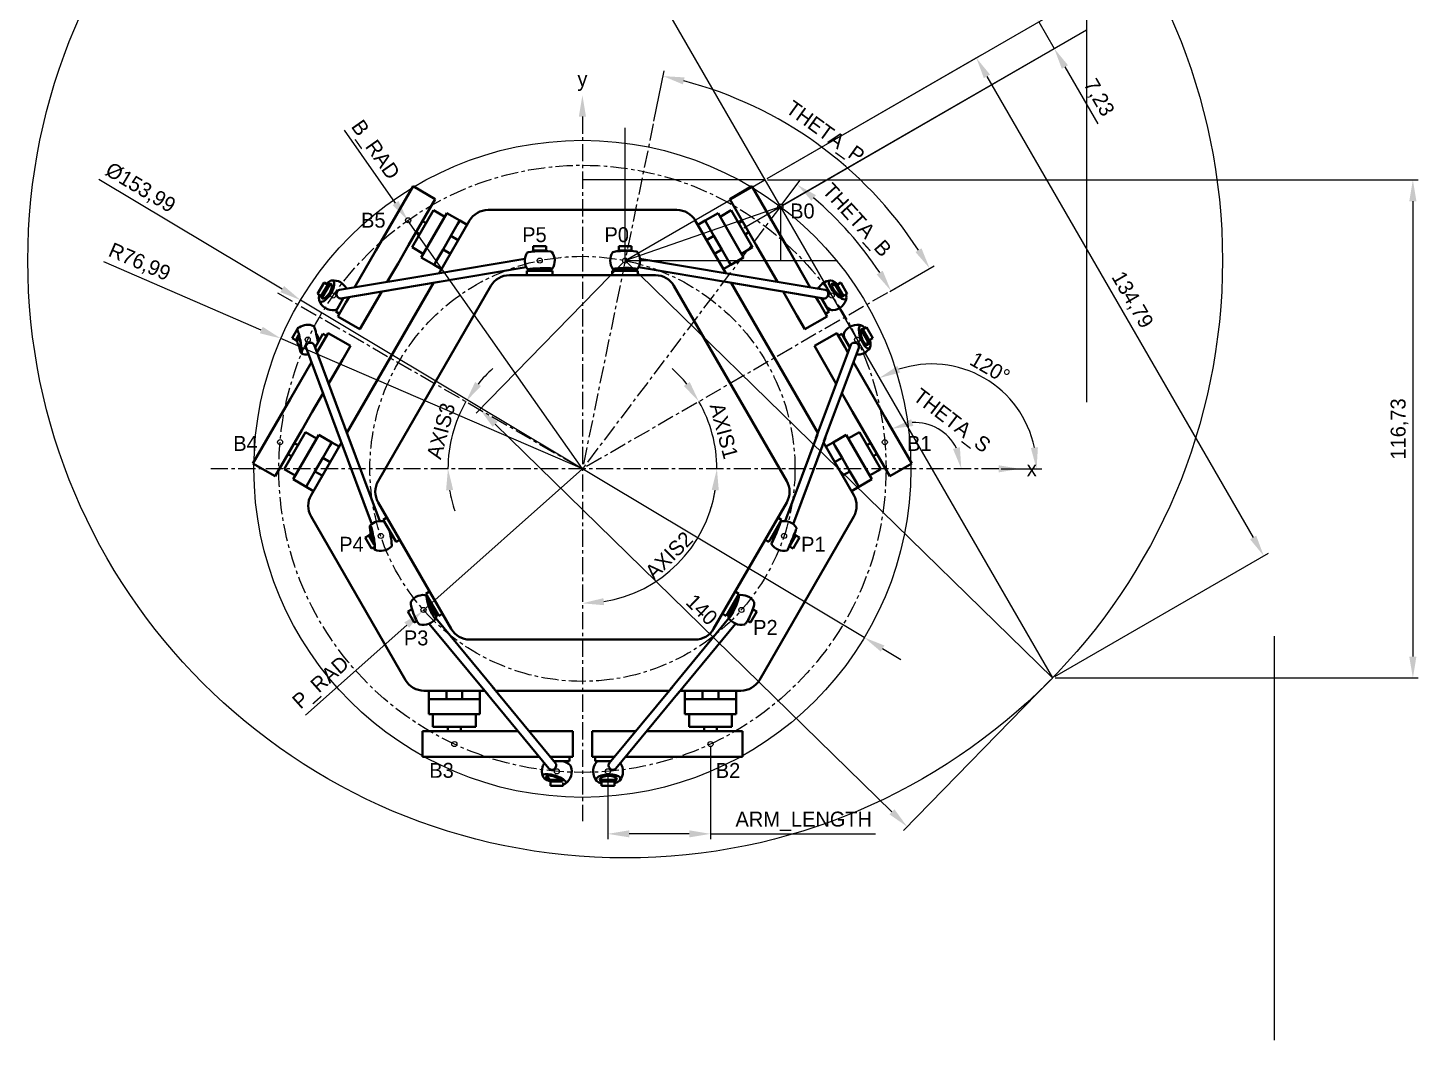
# Model space of a CAD drawing. Header units: millimetres. Extents: x -130 to 196, y -134 to 223.
# Drawn here: x -130 to 195.9, y -133.9 to 103.4 of the extents above; entities that cross this region are included whole.
import ezdxf

# ---------------------------------------------------------------- set-up
doc = ezdxf.new("R2010")
doc.units = ezdxf.units.MM
doc.header["$LTSCALE"] = 12.7
doc.linetypes.add('CENTER', pattern=[50.8, 31.75, -6.35, 6.35, -6.35])
doc.layers.add('cotes', color=2, linetype='Continuous')
doc.layers.add('Visible', color=7, linetype='Continuous', lineweight=40)
doc.styles.add('Onshape-Standard', font='Comfortaa-Regular.ttf', dxfattribs={"height": 3.5})
doc.styles.get("Standard").update_dxf_attribs({"font": 'Comfortaa-Regular.ttf'})
doc.dimstyles.new('ISO-25', dxfattribs={"dimtxt": 3.5, "dimasz": 5, "dimexe": 1.25, "dimexo": 0.625, "dimgap": 1, "dimtad": 1, "dimtxsty": 'Standard', "dimcen": 2.5, "dimadec": 0, "dimazin": 0, "dimtfac": 1, "dimtmove": 0, "dimatfit": 3, "dimfxl": 1, "dimarcsym": 0})

# ---------------------------------------------------------------- blocks, each defined once
blk = doc.blocks.new('*D10')
at = {"layer": 'cotes', "color": 0, "lineweight": -2}
for start, end in [(131.8048, 140.9024), (150, 180), (189.0976, 198.1952)]:
    blk.add_arc((0, 0), 31.52, start, end, dxfattribs=at)
at = {"layer": 'cotes', "color": 0}
for points in [[(-25.15, 20.35), (-23.78, 19.41), (-27.3, 15.76)], [(-30.3, -4.92), (-31.96, -5.05), (-31.52, 0)]]:
    blk.add_solid(points, dxfattribs=at)
at = {"layer": 'Defpoints', "color": 0}
for p in [(-71.5, 41.28), (-29.62, 10.78), (-87.56, 0), (0, 0), (97.56, 0)]:
    blk.add_point(p, dxfattribs=at)
at = {"layer": 'cotes', "color": 0, "insert": (-33.15, 8.88), "char_height": 3.5, "attachment_point": 5, "rotation": 75}
blk.add_mtext('AXIS3', dxfattribs=at)
blk = doc.blocks.new('*D12')
at = {"layer": 'cotes', "color": 0, "lineweight": -2}
for p, q in [((0, 0), (-37.44, -33.29)), ((-41.17, -36.61), (-64.9, -57.72))]:
    blk.add_line(p, q, dxfattribs=at)
at = {"layer": 'cotes', "color": 0}
blk.add_solid([(-40.62, -37.24), (-41.73, -35.99), (-37.44, -33.29)], dxfattribs=at)
at = {"layer": 'Defpoints', "color": 0}
for p in [(0, 0), (-37.44, -33.29)]:
    blk.add_point(p, dxfattribs=at)
at = {"layer": 'cotes', "color": 0, "insert": (-61.06, -50.38), "char_height": 3.5, "attachment_point": 5, "rotation": 41.6464}
blk.add_mtext('P_RAD', dxfattribs=at)
blk = doc.blocks.new('*D13')
at = {"layer": 'cotes', "color": 0, "lineweight": -2}
for start, end in [(39.0976, 48.1952), (0, 30), (341.8048, 350.9024)]:
    blk.add_arc((0, 0), 31.52, start, end, dxfattribs=at)
at = {"layer": 'cotes', "color": 0}
for points in [[(23.78, 19.41), (25.15, 20.35), (27.3, 15.76)], [(31.96, -5.05), (30.3, -4.92), (31.52, 0)]]:
    blk.add_solid(points, dxfattribs=at)
at = {"layer": 'Defpoints', "color": 0}
for p in [(71.5, 41.28), (31.04, 5.47), (-87.56, 0), (0, 0), (97.56, 0)]:
    blk.add_point(p, dxfattribs=at)
at = {"layer": 'cotes', "color": 0, "insert": (33.15, 8.88), "char_height": 3.5, "attachment_point": 5, "rotation": 285}
blk.add_mtext('AXIS1', dxfattribs=at)
blk = doc.blocks.new('*D14')
at = {"layer": 'cotes', "color": 0, "lineweight": -2}
blk.add_arc((0, 0), 31.52, 279.0976, 350.9024, dxfattribs=at)
at = {"layer": 'cotes', "color": 0}
for points in [[(31.96, -5.05), (30.3, -4.92), (31.52, 0)], [(4.92, -30.3), (5.05, -31.96), (0, -31.52)]]:
    blk.add_solid(points, dxfattribs=at)
at = {"layer": 'Defpoints', "color": 0}
for p in [(0, 82.56), (-87.56, 0), (97.56, 0), (15.76, -27.3), (0, -82.56)]:
    blk.add_point(p, dxfattribs=at)
at = {"layer": 'cotes', "color": 0, "insert": (20.31, -20.31), "char_height": 3.5, "attachment_point": 5, "rotation": 45}
blk.add_mtext('AXIS2', dxfattribs=at)
blk = doc.blocks.new('*D16')
at = {"layer": 'cotes', "color": 0, "lineweight": -2}
for p, q in [((46.77, 61.95), (51.05, 67.62)), ((72.04, 41.59), (73.38, 42.37))]:
    blk.add_line(p, q, dxfattribs=at)
blk.add_arc((0, 0), 83.48, 33.4322, 49.5171, dxfattribs=at)
at = {"layer": 'cotes', "color": 0}
for points in [[(54.72, 64.15), (53.68, 62.85), (50.3, 66.63)], [(68.96, 45.56), (70.38, 46.43), (72.3, 41.74)]]:
    blk.add_solid(points, dxfattribs=at)
at = {"layer": 'Defpoints', "color": 0}
for p in [(46.39, 61.45), (66.1, 50.99), (71.5, 41.28), (0, 0), (0, 0)]:
    blk.add_point(p, dxfattribs=at)
at = {"layer": 'cotes', "color": 0, "insert": (64.02, 58.02), "char_height": 3.5, "attachment_point": 5, "rotation": 312.1855}
blk.add_mtext('THETA_B', dxfattribs=at)
blk = doc.blocks.new('POINT_COORD')
at = {"layer": 'cotes'}
blk.add_circle((0, 0), 0.2, dxfattribs=at)
blk = doc.blocks.new('*D22')
at = {"layer": 'cotes', "color": 0, "lineweight": -2}
for p, q in [((30.02, -65.13), (30.02, -86.8)), ((5.97, -71.53), (5.97, -86.8)), ((25.02, -85.55), (10.97, -85.55)), ((30.02, -85.55), (68.71, -85.55))]:
    blk.add_line(p, q, dxfattribs=at)
at = {"layer": 'cotes', "color": 0}
for points in [[(10.97, -84.72), (10.97, -86.38), (5.97, -85.55)], [(25.02, -86.38), (25.02, -84.72), (30.02, -85.55)]]:
    blk.add_solid(points, dxfattribs=at)
at = {"layer": 'Defpoints', "color": 0}
for p in [(30.02, -64.51), (5.97, -70.9), (5.97, -85.55)]:
    blk.add_point(p, dxfattribs=at)
at = {"layer": 'cotes', "color": 0, "insert": (51.87, -82.6), "char_height": 3.5, "attachment_point": 5}
blk.add_mtext('ARM_LENGTH', dxfattribs=at)
blk = doc.blocks.new('*D27')
at = {"layer": 'cotes', "color": 0, "lineweight": -2}
for p, q in [((-43.8, 62.29), (-55.8, 79.36)), ((0, 0), (-40.93, 58.2))]:
    blk.add_line(p, q, dxfattribs=at)
at = {"layer": 'cotes', "color": 0}
blk.add_solid([(-44.48, 61.81), (-43.12, 62.77), (-40.93, 58.2)], dxfattribs=at)
at = {"layer": 'Defpoints', "color": 0}
for p in [(-40.93, 58.2), (0, 0)]:
    blk.add_point(p, dxfattribs=at)
at = {"layer": 'cotes', "color": 0, "insert": (-48.85, 74.55), "char_height": 3.5, "attachment_point": 5, "rotation": 305.1133}
blk.add_mtext('B_RAD', dxfattribs=at)
blk = doc.blocks.new('*D29')
at = {"layer": 'cotes', "color": 0, "lineweight": -2}
for p, q in [((16.71, 81.49), (19.13, 93.28)), ((72.04, 41.59), (82.46, 47.61))]:
    blk.add_line(p, q, dxfattribs=at)
blk.add_arc((0, 0), 93.97, 33.0491, 75.3608, dxfattribs=at)
at = {"layer": 'cotes', "color": 0}
for points in [[(23.94, 91.73), (23.56, 90.1), (18.88, 92.05)], [(78.05, 50.81), (79.47, 51.68), (81.38, 46.98)]]:
    blk.add_solid(points, dxfattribs=at)
at = {"layer": 'Defpoints', "color": 0}
for p in [(16.59, 80.88), (65.11, 67.75), (71.5, 41.28), (0, 0), (0, 0)]:
    blk.add_point(p, dxfattribs=at)
at = {"layer": 'cotes', "color": 0, "insert": (56.67, 78.59), "char_height": 3.5, "attachment_point": 5, "rotation": 324.205}
blk.add_mtext('THETA_P', dxfattribs=at)
blk = doc.blocks.new('*D32')
at = {"layer": 'cotes', "color": 0, "lineweight": -2}
blk.add_arc((77.95, 0), 10.85, 26.6316, 93.3684, dxfattribs=at)
at = {"layer": 'cotes', "color": 0}
for points in [[(77.08, 11.63), (77.56, 10.04), (72.53, 9.4)], [(86.85, 4.67), (88.47, 5.06), (88.81, 0)]]:
    blk.add_solid(points, dxfattribs=at)
at = {"layer": 'Defpoints', "color": 0}
for p in [(70.99, 12.05), (79.84, 10.69), (-87.56, 0), (77.22, 1.27), (97.56, 0)]:
    blk.add_point(p, dxfattribs=at)
at = {"layer": 'cotes', "color": 0, "insert": (86.35, 10.96), "char_height": 3.5, "attachment_point": 5, "rotation": 322.5476}
blk.add_mtext('THETA_S', dxfattribs=at)
blk = doc.blocks.new('*D37')
at = {"layer": 'cotes', "color": 0, "lineweight": -2}
blk.add_line((98.18, 0), (107.69, 0), dxfattribs=at)
blk.add_arc((81.87, 0), 24.57, 11.6785, 108.3215, dxfattribs=at)
at = {"layer": 'cotes', "color": 0}
for points in [[(73.8, 24.09), (74.49, 22.57), (69.58, 21.28)], [(105.1, 4.89), (106.76, 5.06), (106.44, 0)]]:
    blk.add_solid(points, dxfattribs=at)
at = {"layer": 'Defpoints', "color": 0}
for p in [(12.82, 119.6), (100.69, 15.8), (-87.56, 0), (97.56, 0), (109.99, -48.7)]:
    blk.add_point(p, dxfattribs=at)
at = {"layer": 'cotes', "color": 0, "insert": (95.53, 23.67), "char_height": 3.5, "attachment_point": 5, "rotation": 330}
blk.add_mtext('120%%d', dxfattribs=at)
blk = doc.blocks.new('*D45')
at = {"layer": 'cotes', "color": 0, "lineweight": -2}
for p, q in [((43.4, 67.71), (195.89, 67.71)), ((194.64, 62.71), (194.64, -44.02)), ((110.8, -49.02), (195.89, -49.02))]:
    blk.add_line(p, q, dxfattribs=at)
at = {"layer": 'cotes', "color": 0}
for points in [[(195.47, 62.71), (193.8, 62.71), (194.64, 67.71)], [(193.8, -44.02), (195.47, -44.02), (194.64, -49.02)]]:
    blk.add_solid(points, dxfattribs=at)
at = {"layer": 'Defpoints', "color": 0}
for p in [(42.78, 67.71), (110.17, -49.02), (194.64, -49.02)]:
    blk.add_point(p, dxfattribs=at)
at = {"layer": 'cotes', "color": 0, "insert": (191.51, 9.35), "char_height": 3.5, "attachment_point": 5, "rotation": 90}
blk.add_mtext('116,73', dxfattribs=at)
blk = doc.blocks.new('*D47')
at = {"layer": 'cotes', "color": 0, "lineweight": -2}
for p, q in [((43.32, 68.03), (93.39, 96.93)), ((94.81, 91.98), (157.2, -16.09)), ((110.71, -48.71), (160.78, -19.8))]:
    blk.add_line(p, q, dxfattribs=at)
at = {"layer": 'cotes', "color": 0}
for points in [[(95.53, 92.4), (94.09, 91.56), (92.31, 96.31)], [(156.48, -16.51), (157.92, -15.67), (159.7, -20.42)]]:
    blk.add_solid(points, dxfattribs=at)
at = {"layer": 'Defpoints', "color": 0}
for p in [(42.78, 67.71), (159.7, -20.42), (110.17, -49.02)]:
    blk.add_point(p, dxfattribs=at)
at = {"layer": 'cotes', "color": 0, "insert": (128.71, 39.51), "char_height": 3.5, "attachment_point": 5, "rotation": 300}
blk.add_mtext('134,79', dxfattribs=at)
blk = doc.blocks.new('*D48')
at = {"layer": 'cotes', "color": 0, "lineweight": -2}
for p, q in [((9.57, 48.35), (-24.91, 13.04)), ((-20.46, 10.44), (72.55, -80.38)), ((109.73, -49.47), (75.26, -84.77))]:
    blk.add_line(p, q, dxfattribs=at)
at = {"layer": 'cotes', "color": 0}
for points in [[(-19.87, 11.04), (-21.04, 9.85), (-24.03, 13.94)], [(71.97, -80.98), (73.13, -79.79), (76.13, -83.88)]]:
    blk.add_solid(points, dxfattribs=at)
at = {"layer": 'Defpoints', "color": 0}
for p in [(10.01, 48.79), (110.17, -49.02), (76.13, -83.88)]:
    blk.add_point(p, dxfattribs=at)
at = {"layer": 'cotes', "color": 0, "insert": (27.97, -33), "char_height": 3.5, "attachment_point": 5, "rotation": 315.6801}
blk.add_mtext('140', dxfattribs=at)
blk = doc.blocks.new('*D49')
at = {"layer": 'cotes', "color": 0, "lineweight": -2}
for p, q in [((104.46, 109.1), (101.96, 113.43)), ((43.32, 68.03), (108.05, 105.4)), ((106.96, 104.77), (110.58, 98.51)), ((46.93, 61.76), (111.66, 99.13)), ((113.08, 94.18), (120.77, 80.86))]:
    blk.add_line(p, q, dxfattribs=at)
at = {"layer": 'cotes', "color": 0}
for points in [[(103.74, 108.69), (105.19, 109.52), (106.96, 104.77)], [(113.8, 94.6), (112.36, 93.76), (110.58, 98.51)]]:
    blk.add_solid(points, dxfattribs=at)
at = {"layer": 'Defpoints', "color": 0}
for p in [(110.58, 98.51), (42.78, 67.71), (46.39, 61.45)]:
    blk.add_point(p, dxfattribs=at)
at = {"layer": 'cotes', "color": 0, "insert": (120.88, 86.92), "char_height": 3.5, "attachment_point": 5, "rotation": 300}
blk.add_mtext('7,23', dxfattribs=at)
blk = doc.blocks.new('*D50')
at = {"layer": 'cotes', "color": 0, "lineweight": -2}
for p, q in [((-75.27, 32.53), (-112.17, 48.48)), ((0, 0), (-70.68, 30.55))]:
    blk.add_line(p, q, dxfattribs=at)
at = {"layer": 'cotes', "color": 0}
blk.add_solid([(-75.6, 31.76), (-74.94, 33.29), (-70.68, 30.55)], dxfattribs=at)
at = {"layer": 'Defpoints', "color": 0}
for p in [(-70.68, 30.55), (0, 0)]:
    blk.add_point(p, dxfattribs=at)
at = {"layer": 'cotes', "color": 0, "insert": (-103.88, 48.29), "char_height": 3.5, "attachment_point": 5, "rotation": 336.6268}
blk.add_mtext('R76,99', dxfattribs=at)
blk = doc.blocks.new('*D51')
at = {"layer": 'cotes', "color": 0, "lineweight": -2}
for p, q in [((-70.35, 42.11), (-113.33, 67.84)), ((66.06, -39.54), (-66.06, 39.54)), ((70.35, -42.11), (74.65, -44.68))]:
    blk.add_line(p, q, dxfattribs=at)
at = {"layer": 'cotes', "color": 0}
for points in [[(-70.78, 41.4), (-69.93, 42.83), (-66.06, 39.54)], [(70.78, -41.4), (69.93, -42.83), (66.06, -39.54)]]:
    blk.add_solid(points, dxfattribs=at)
at = {"layer": 'Defpoints', "color": 0}
for p in [(-66.06, 39.54), (66.06, -39.54)]:
    blk.add_point(p, dxfattribs=at)
at = {"layer": 'cotes', "color": 0, "insert": (-103.68, 65.72), "char_height": 3.5, "attachment_point": 5, "rotation": 329.0972}
blk.add_mtext('%%c153,99', dxfattribs=at)

msp = doc.modelspace()

# ---------------------------------------------------------------- linework, layer by layer
at = {"layer": 'cotes'}
for p, q in [((118.112, 122.934), (118.112, 15.588)), ((12.818, 119.599), (110.17, -49.019)), ((37.821, 56.502), (118.112, 102.858)), ((10.007, 48.794), (10.007, 79.945)), ((42.775, 67.713), (0, 67.713)), ((10.007, 48.794), (42.775, 67.713)), ((10.007, 48.794), (46.391, 61.45)), ((46.391, 61.45), (46.391, 48.794)), ((10.007, 48.794), (59.781, 48.794)), ((10.007, 48.794), (110.17, -49.019)), ((162.104, -39.216), (162.104, -133.908))]:
    msp.add_line(p, q, dxfattribs=at)
at = {"layer": 'cotes', "linetype": 'CENTER', "ltscale": 0.01}
for p, q in [((0, 82.559), (0, -82.559)), ((16.587, 80.876), (0, 0)), ((46.391, 61.45), (0, 0)), ((-71.498, 41.28), (0, 0)), ((71.498, 41.28), (0, 0)), ((97.559, 0), (-87.559, 0))]:
    msp.add_line(p, q, dxfattribs=at)
at = {"layer": 'cotes'}
for centre, radius in [((10.007, 48.794), 140), ((0, 0), 76.995)]:
    msp.add_circle(centre, radius, dxfattribs=at)
at = {"layer": 'cotes', "linetype": 'CENTER', "ltscale": 0.01}
for radius in [71.152, 49.81]:
    msp.add_circle((0, 0), radius, dxfattribs=at)
at = {"layer": 'cotes'}
for points in [[(0.833, 82.559), (-0.833, 82.559), (0, 87.559)], [(97.559, -0.833), (97.559, 0.833), (102.559, 0)]]:
    msp.add_solid(points, dxfattribs=at)
at = {"layer": 'Visible'}
for p, q in [((-45.937, 55.455), (-39.71, 66.24)), ((-34.51, 63.238), (-39.71, 66.24)), ((34.51, 63.238), (39.71, 66.24)), ((45.937, 55.455), (39.71, 66.24)), ((-40.737, 52.453), (-34.51, 63.238)), ((40.737, 52.453), (34.51, 63.238)), ((-39.89, 51.919), (-34.886, 60.585)), ((-37.79, 49.551), (-31.786, 59.951)), ((-32.286, 59.084), (-34.886, 60.585)), ((-28.753, 58.199), (-31.786, 59.951)), ((22.129, 60.665), (-22.129, 60.665)), ((28.753, 58.199), (31.786, 59.951)), ((31.786, 59.951), (37.79, 49.551)), ((34.886, 60.585), (32.286, 59.084)), ((34.886, 60.585), (39.89, 51.919)), ((-45.937, 55.455), (-48.419, 51.156)), ((-39.005, 55.452), (-38.139, 54.952)), ((-36.637, 57.552), (-37.504, 58.052)), ((-26.462, 58.163), (-33.574, 45.847)), ((-30.831, 54.6), (-29.253, 57.333)), ((-29.253, 57.333), (-28.753, 58.199)), ((-28.753, 58.199), (-27.019, 57.199)), ((33.574, 45.847), (26.462, 58.163)), ((27.019, 57.199), (28.753, 58.199)), ((28.753, 58.199), (29.253, 57.333)), ((29.253, 57.333), (30.831, 54.6)), ((37.504, 58.052), (36.637, 57.552)), ((38.139, 54.952), (39.005, 55.452)), ((45.937, 55.455), (48.419, 51.156)), ((-40.737, 52.453), (-43.219, 48.154)), ((-30.831, 54.6), (-32.679, 51.399)), ((-30.831, 54.6), (-29.098, 53.599)), ((-11.508, 52.146), (-11.508, 51.146)), ((-8.506, 52.146), (-11.508, 52.146)), ((-8.506, 51.146), (-8.506, 52.146)), ((8.506, 52.146), (8.506, 51.146)), ((11.508, 52.146), (8.506, 52.146)), ((11.508, 51.146), (11.508, 52.146)), ((29.098, 53.599), (30.831, 54.6)), ((32.679, 51.399), (30.831, 54.6)), ((40.737, 52.453), (43.219, 48.154)), ((-53.41, 42.511), (-48.419, 51.156)), ((-39.89, 51.919), (-37.29, 50.418)), ((-34.757, 47.8), (-37.79, 49.551)), ((-13.483, 49.224), (-34.834, 45.635)), ((-34.257, 48.666), (-32.679, 51.399)), ((-30.945, 50.398), (-32.679, 51.399)), ((-11.558, 51.096), (-11.558, 50.931)), ((-8.456, 51.096), (-11.558, 51.096)), ((-8.506, 51.146), (-11.508, 51.146)), ((-11.008, 51.146), (-11.008, 51.096)), ((-9.006, 51.096), (-9.006, 51.146)), ((-8.456, 51.023), (-8.456, 51.096)), ((8.456, 51.096), (8.456, 51.016)), ((11.558, 51.096), (8.456, 51.096)), ((11.508, 51.146), (8.506, 51.146)), ((9.006, 51.146), (9.006, 51.096)), ((11.008, 51.096), (11.008, 51.146)), ((11.558, 51.034), (11.558, 51.096)), ((34.834, 45.635), (13.483, 49.224)), ((32.679, 51.399), (30.945, 50.398)), ((32.679, 51.399), (34.257, 48.666)), ((34.757, 47.8), (37.79, 49.551)), ((37.29, 50.418), (39.89, 51.919)), ((53.41, 42.511), (48.419, 51.156)), ((-33.915, 45.789), (-56.921, 41.921)), ((-45.731, 43.802), (-43.219, 48.154)), ((-34.757, 47.8), (-34.257, 48.666)), ((-33.024, 46.799), (-34.757, 47.8)), ((-34.502, 43.661), (-13.151, 47.251)), ((-13.009, 46.392), (-13.009, 45.392)), ((-7.005, 46.392), (-13.009, 46.392)), ((-11.558, 46.831), (-11.558, 46.492)), ((-8.456, 46.831), (-11.558, 46.831)), ((-8.456, 46.492), (-11.558, 46.492)), ((-11.008, 46.492), (-11.008, 46.392)), ((-9.006, 46.392), (-9.006, 46.492)), ((-8.456, 46.492), (-8.456, 46.831)), ((-7.005, 45.392), (-7.005, 46.392)), ((7.005, 46.392), (7.005, 45.392)), ((13.009, 46.392), (7.005, 46.392)), ((8.456, 46.831), (8.456, 46.492)), ((11.558, 46.831), (8.456, 46.831)), ((11.558, 46.492), (8.456, 46.492)), ((9.006, 46.492), (9.006, 46.392)), ((11.008, 46.392), (11.008, 46.492)), ((11.558, 46.492), (11.558, 46.831)), ((13.009, 45.392), (13.009, 46.392)), ((13.151, 47.251), (34.502, 43.661)), ((34.757, 47.8), (33.024, 46.799)), ((56.921, 41.921), (33.915, 45.789)), ((34.257, 48.666), (34.757, 47.8)), ((45.731, 43.802), (43.219, 48.154)), ((-60.562, 43.632), (-62.064, 41.032)), ((-59.696, 43.132), (-61.197, 40.532)), ((-59.627, 43.15), (-61.179, 40.464)), ((-59.334, 42.981), (-60.885, 40.294)), ((-59.696, 43.132), (-60.562, 43.632)), ((-59.903, 42.674), (-59.946, 42.699)), ((-59.334, 42.981), (-59.627, 43.15)), ((-56.59, 39.947), (-33.583, 43.815)), ((-34.871, 43.599), (-55.193, 8.4)), ((-47.873, -2.861), (-21.459, 42.89)), ((-17.126, 45.392), (17.126, 45.392)), ((21.459, 42.89), (47.873, -2.861)), ((33.583, 43.815), (56.59, 39.947)), ((55.193, 8.4), (34.871, 43.599)), ((59.627, 43.15), (59.334, 42.981)), ((59.334, 42.981), (60.828, 40.393)), ((59.627, 43.15), (61.161, 40.494)), ((60.562, 43.632), (59.696, 43.132)), ((59.696, 43.132), (61.188, 40.548)), ((59.946, 42.699), (59.903, 42.674)), ((60.562, 43.632), (62.064, 41.032)), ((-62.064, 41.032), (-61.197, 40.532)), ((-61.179, 40.464), (-60.885, 40.294)), ((-60.947, 40.965), (-60.903, 40.94)), ((-55.987, 40.049), (-57.831, 36.855)), ((-55.463, 38.955), (-54.707, 40.264)), ((-50.263, 35.953), (-47.029, 41.555)), ((50.263, 35.953), (47.029, 41.555)), ((55.463, 38.955), (54.707, 40.264)), ((55.987, 40.049), (57.831, 36.855)), ((60.903, 40.94), (60.947, 40.965)), ((61.329, 40.608), (62.064, 41.032)), ((-57.831, 36.855), (-56.964, 36.355)), ((-55.463, 38.955), (-57.34, 35.705)), ((-50.263, 35.953), (-52.14, 32.703)), ((50.263, 35.953), (52.14, 32.703)), ((55.463, 38.955), (57.34, 35.705)), ((56.964, 36.355), (57.831, 36.855)), ((-68.068, 30.633), (-66.567, 33.232)), ((-66.404, 33.139), (-66.567, 33.232)), ((-57.34, 35.705), (-52.14, 32.703)), ((52.14, 32.703), (57.34, 35.705)), ((65.495, 32.672), (65.338, 32.581)), ((67.183, 30.064), (65.634, 32.746)), ((67.201, 30.132), (65.7, 32.732)), ((66.567, 33.232), (65.767, 32.77)), ((68.068, 30.633), (66.567, 33.232)), ((-68.068, 30.633), (-67.201, 30.132)), ((-67.201, 30.132), (-66.509, 31.331)), ((-67.183, 30.064), (-66.49, 31.265)), ((-67.183, 30.064), (-66.89, 29.894)), ((-66.951, 30.565), (-66.908, 30.54)), ((-66.89, 29.894), (-66.368, 30.798)), ((-62.677, 28.462), (-60.833, 31.655)), ((-62.116, 30.311), (-61.939, 30.618)), ((-62.028, 29.785), (-61.645, 30.449)), ((-61.645, 30.449), (-61.939, 30.618)), ((-61.834, 29.922), (-61.92, 29.972)), ((-61.467, 28.555), (-59.591, 31.805)), ((-59.966, 31.155), (-60.833, 31.655)), ((-54.391, 28.803), (-59.591, 31.805)), ((59.591, 31.805), (54.391, 28.803)), ((61.467, 28.555), (59.591, 31.805)), ((60.833, 31.655), (59.966, 31.155)), ((62.677, 28.462), (60.833, 31.655)), ((66.89, 29.894), (65.338, 32.581)), ((65.95, 32.299), (65.907, 32.274)), ((66.89, 29.894), (67.183, 30.064)), ((66.908, 30.54), (66.951, 30.565)), ((67.201, 30.132), (68.068, 30.633)), ((-64.765, 28.335), (-56.612, 6.476)), ((-54.737, 7.176), (-62.89, 29.034)), ((-61.467, 28.555), (-62.223, 27.246)), ((-56.268, 25.553), (-54.391, 28.803)), ((56.268, 25.553), (54.391, 28.803)), ((62.89, 29.034), (54.737, 7.176)), ((56.612, 6.476), (64.765, 28.335)), ((61.467, 28.555), (62.223, 27.246)), ((-63.521, 24.998), (-68.512, 16.354)), ((-56.268, 25.553), (-59.502, 19.951)), ((56.268, 25.553), (59.502, 19.951)), ((63.521, 24.998), (68.512, 16.354)), ((-70.994, 12.055), (-68.512, 16.354)), ((-60.8, 17.703), (-63.312, 13.352)), ((60.8, 17.703), (63.312, 13.352)), ((70.994, 12.055), (68.512, 16.354)), ((-65.794, 9.053), (-63.312, 13.352)), ((65.794, 9.053), (63.312, 13.352)), ((-70.994, 12.055), (-77.22, 1.27)), ((70.994, 12.055), (77.22, 1.27)), ((-65.794, 9.053), (-72.021, -1.732)), ((-69.911, -0.08), (-64.908, 8.586)), ((-67.812, -2.448), (-61.807, 7.952)), ((-62.308, 7.085), (-64.908, 8.586)), ((-58.774, 6.201), (-61.807, 7.952)), ((-56.938, 7.35), (-49.371, -12.935)), ((-47.496, -12.236), (-55.063, 8.049)), ((55.063, 8.049), (47.496, -12.236)), ((49.371, -12.935), (56.938, 7.35)), ((58.774, 6.201), (61.807, 7.952)), ((61.807, 7.952), (67.812, -2.448)), ((64.908, 8.586), (62.308, 7.085)), ((64.908, 8.586), (69.911, -0.08)), ((65.794, 9.053), (72.021, -1.732)), ((-69.027, 3.453), (-68.16, 2.953)), ((-66.659, 5.553), (-67.526, 6.053)), ((-56.491, 6.152), (-63.602, -6.165)), ((-60.852, 2.601), (-59.275, 5.334)), ((-59.275, 5.334), (-58.774, 6.201)), ((-58.774, 6.201), (-57.041, 5.2)), ((63.602, -6.165), (56.491, 6.152)), ((57.041, 5.2), (58.774, 6.201)), ((58.774, 6.201), (59.275, 5.334)), ((59.275, 5.334), (60.852, 2.601)), ((67.526, 6.053), (66.659, 5.553)), ((68.16, 2.953), (69.027, 3.453)), ((-72.021, -1.732), (-77.22, 1.27)), ((-60.852, 2.601), (-62.7, -0.6)), ((-60.852, 2.601), (-59.119, 1.6)), ((59.119, 1.6), (60.852, 2.601)), ((62.7, -0.6), (60.852, 2.601)), ((72.021, -1.732), (77.22, 1.27)), ((-69.911, -0.08), (-67.311, -1.581)), ((-64.778, -4.199), (-67.812, -2.448)), ((-64.278, -3.333), (-62.7, -0.6)), ((-60.967, -1.6), (-62.7, -0.6)), ((62.7, -0.6), (60.967, -1.6)), ((62.7, -0.6), (64.278, -3.333)), ((64.778, -4.199), (67.812, -2.448)), ((67.311, -1.581), (69.911, -0.08)), ((-64.778, -4.199), (-64.278, -3.333)), ((-63.045, -5.2), (-64.778, -4.199)), ((64.778, -4.199), (63.045, -5.2)), ((64.278, -3.333), (64.778, -4.199)), ((-30.747, -37.527), (-47.873, -7.865)), ((47.873, -7.865), (30.747, -37.527)), ((-63.602, -11.168), (-41.473, -49.497)), ((-45.815, -11.429), (-46.682, -11.93)), ((-46.682, -11.93), (-43.679, -17.13)), ((41.473, -49.497), (63.602, -11.168)), ((43.679, -17.13), (46.682, -11.93)), ((46.682, -11.93), (45.815, -11.429)), ((-50.048, -15.606), (-50.914, -16.107)), ((-50.914, -16.107), (-49.413, -18.707)), ((-50.048, -15.606), (-48.797, -17.773)), ((-49.736, -15.369), (-50.029, -15.538)), ((-50.029, -15.538), (-48.804, -17.659)), ((-49.754, -16.015), (-49.797, -16.04)), ((-49.736, -15.369), (-48.899, -16.818)), ((-45.125, -14.826), (-44.492, -15.923)), ((-44.935, -15.833), (-44.785, -16.092)), ((-44.785, -16.092), (-44.492, -15.923)), ((-44.767, -15.446), (-44.68, -15.396)), ((44.492, -15.923), (46.043, -13.236)), ((44.492, -15.923), (44.785, -16.092)), ((44.68, -15.396), (44.767, -15.446)), ((44.785, -16.092), (45.512, -14.834)), ((45.767, -13.713), (45.681, -13.663)), ((46.128, -13.285), (46.043, -13.236)), ((48.478, -18.225), (50.029, -15.538)), ((48.546, -18.206), (50.048, -15.606)), ((49.399, -15.952), (49.736, -15.369)), ((49.413, -18.707), (50.914, -16.107)), ((50.029, -15.538), (49.736, -15.369)), ((49.797, -16.04), (49.754, -16.015)), ((50.914, -16.107), (50.048, -15.606)), ((-49.413, -18.707), (-48.809, -18.358)), ((-43.679, -17.13), (-42.813, -16.629)), ((42.813, -16.629), (43.679, -17.13)), ((48.449, -18.208), (48.478, -18.225)), ((48.546, -18.206), (49.413, -18.707)), ((48.753, -17.748), (48.797, -17.773)), ((-35.808, -28.762), (-36.674, -29.263)), ((-36.674, -29.263), (-33.672, -34.463)), ((33.672, -34.463), (36.674, -29.263)), ((36.674, -29.263), (35.808, -28.762)), ((-36.035, -30.569), (-36.199, -30.664)), ((-36.18, -30.997), (-34.778, -33.425)), ((-36.035, -30.569), (-34.484, -33.256)), ((-35.674, -30.996), (-35.76, -31.046)), ((34.484, -33.256), (36.035, -30.569)), ((34.778, -33.425), (36.251, -30.874)), ((35.76, -31.046), (35.674, -30.996)), ((36.277, -30.709), (36.035, -30.569)), ((-40.04, -32.939), (-40.907, -33.44)), ((-40.907, -33.44), (-39.406, -36.04)), ((-40.04, -32.939), (-39.787, -33.379)), ((-39.957, -32.834), (-40.022, -32.871)), ((-40.022, -32.871), (-39.862, -33.149)), ((-39.789, -33.372), (-39.79, -33.373)), ((-39.406, -36.04), (-38.785, -35.681)), ((-34.778, -33.425), (-34.484, -33.256)), ((-34.76, -32.779), (-34.673, -32.729)), ((-20.56, -51.71), (-34.345, -35.015)), ((-33.672, -34.463), (-32.806, -33.962)), ((34.345, -35.015), (20.56, -51.71)), ((32.806, -33.962), (33.672, -34.463)), ((34.484, -33.256), (34.778, -33.425)), ((34.673, -32.729), (34.76, -32.779)), ((38.69, -35.626), (39.406, -36.04)), ((39.406, -36.04), (40.907, -33.44)), ((39.679, -33.565), (40.04, -32.939)), ((39.79, -33.373), (39.761, -33.356)), ((39.797, -33.261), (40.022, -32.871)), ((40.022, -32.871), (39.951, -32.83)), ((40.907, -33.44), (40.04, -32.939)), ((-35.888, -36.289), (-22.104, -52.985)), ((22.104, -52.985), (35.888, -36.289)), ((26.414, -40.029), (-26.414, -40.029)), ((-37.14, -51.999), (-22.917, -51.999)), ((-36.026, -54), (-36.026, -51.999)), ((-31.869, -54), (-31.869, -51.999)), ((-28.174, -51.999), (-28.174, -54)), ((-24.017, -51.999), (-24.017, -54)), ((-6.301, -68.982), (-21.154, -50.991)), ((-20.322, -51.999), (20.322, -51.999)), ((21.154, -50.991), (6.301, -68.982)), ((22.917, -51.999), (37.14, -51.999)), ((24.017, -54), (24.017, -51.999)), ((28.174, -54), (28.174, -51.999)), ((31.869, -51.999), (31.869, -54)), ((36.026, -51.999), (36.026, -54)), ((-36.026, -54), (-36.026, -57.503)), ((-35.025, -54), (-36.026, -54)), ((-31.869, -54), (-35.025, -54)), ((-31.869, -54), (-28.174, -54)), ((-25.018, -54), (-28.174, -54)), ((-24.017, -54), (-25.018, -54)), ((-24.017, -54), (-24.017, -57.503)), ((-22.697, -52.265), (-7.844, -70.256)), ((7.844, -70.256), (22.697, -52.265)), ((24.017, -54), (24.017, -57.503)), ((25.018, -54), (24.017, -54)), ((28.174, -54), (25.018, -54)), ((28.174, -54), (31.869, -54)), ((35.025, -54), (31.869, -54)), ((36.026, -54), (35.025, -54)), ((36.026, -54), (36.026, -57.503)), ((-24.017, -57.503), (-36.026, -57.503)), ((-35.025, -57.503), (-35.025, -60.505)), ((-25.018, -60.505), (-25.018, -57.503)), ((36.026, -57.503), (24.017, -57.503)), ((25.018, -57.503), (25.018, -60.505)), ((35.025, -60.505), (35.025, -57.503)), ((-37.51, -61.506), (-37.51, -67.51)), ((-25.057, -61.506), (-37.51, -61.506)), ((-25.018, -60.505), (-35.025, -60.505)), ((-31.523, -60.505), (-31.523, -61.506)), ((-28.52, -61.506), (-28.52, -60.505)), ((-25.057, -61.506), (-20.093, -61.506)), ((-15.068, -61.506), (-20.093, -61.506)), ((-6.004, -61.506), (-12.473, -61.506)), ((-6.004, -61.506), (-2.252, -61.506)), ((-2.252, -67.51), (-2.252, -61.506)), ((2.252, -61.506), (2.252, -67.51)), ((6.004, -61.506), (2.252, -61.506)), ((6.004, -61.506), (12.473, -61.506)), ((15.068, -61.506), (20.093, -61.506)), ((25.057, -61.506), (20.093, -61.506)), ((35.025, -60.505), (25.018, -60.505)), ((25.057, -61.506), (37.51, -61.506)), ((28.52, -60.505), (28.52, -61.506)), ((31.523, -61.506), (31.523, -60.505)), ((37.51, -61.506), (37.51, -67.51)), ((-25.057, -67.51), (-37.51, -67.51)), ((-25.057, -67.51), (-20.093, -67.51)), ((-10.111, -67.51), (-20.093, -67.51)), ((-6.004, -67.51), (-7.516, -67.51)), ((-6.004, -67.51), (-2.252, -67.51)), ((-3.002, -68.511), (-3.002, -67.51)), ((6.004, -67.51), (2.252, -67.51)), ((3.002, -67.51), (3.002, -68.511)), ((6.004, -67.51), (7.516, -67.51)), ((10.111, -67.51), (20.093, -67.51)), ((25.057, -67.51), (20.093, -67.51)), ((25.057, -67.51), (37.51, -67.51)), ((-6.69, -68.511), (-3.002, -68.511)), ((6.69, -68.511), (3.002, -68.511)), ((-7.555, -72.875), (-7.555, -73.214)), ((-7.555, -72.875), (-4.962, -72.875)), ((-7.555, -73.214), (-4.686, -73.214)), ((-7.505, -73.264), (-7.505, -74.265)), ((-7.505, -73.264), (-4.675, -73.264)), ((-7.505, -74.265), (-4.503, -74.265)), ((-7.005, -73.214), (-7.005, -73.264)), ((-5.004, -73.264), (-5.004, -73.214)), ((-4.503, -74.265), (-4.503, -73.596)), ((4.453, -72.875), (4.453, -73.214)), ((7.555, -72.875), (4.453, -72.875)), ((7.555, -73.214), (4.453, -73.214)), ((4.503, -73.264), (4.503, -74.265)), ((7.505, -73.264), (4.503, -73.264)), ((7.505, -74.265), (4.503, -74.265)), ((5.004, -73.214), (5.004, -73.264)), ((7.005, -73.264), (7.005, -73.214)), ((7.505, -74.265), (7.505, -73.264)), ((7.555, -73.214), (7.555, -72.875))]:
    msp.add_line(p, q, dxfattribs=at)
for centre, radius, start, end in [((-22.129, 55.662), 5.004, 90, 150), ((22.129, 55.662), 5.004, 30, 90), ((-10.007, 48.794), 3.503, 146.86479, 181.83413), ((-10.007, 48.794), 3.503, 326.86479, 36.80348), ((10.007, 48.794), 3.503, 145.3337, 215.42759), ((10.007, 48.794), 3.503, 0.38065, 35.42759), ((-10.007, 48.794), 3.503, 181.83413, 216.80348), ((-10.007, 48.794), 2.502, 308.31613, 312.24354), ((10.007, 48.794), 2.502, 229.08572, 231.68387), ((10.007, 48.794), 2.502, 308.31613, 311.67557), ((10.007, 48.794), 3.503, 325.3337, 0.38065), ((-58.41, 40.656), 2.502, 98.52818, 111.68387), ((-58.41, 40.656), 3.503, 26.1454, 96.2144), ((-17.126, 40.388), 5.004, 90, 150), ((17.126, 40.388), 5.004, 30, 90), ((58.41, 40.656), 3.503, 95.02363, 153.8546), ((58.41, 40.656), 2.502, 68.31613, 91.00265), ((-58.41, 40.656), 3.503, 199.28115, 276.2144), ((-58.41, 40.656), 2.502, 188.31613, 196.96737), ((58.41, 40.656), 3.503, 312.36442, 349.7052), ((58.41, 40.656), 3.503, 275.02363, 312.36442), ((-64.414, 30.256), 3.503, 133.16502, 135.77828), ((-64.414, 30.256), 3.503, 65.70054, 124.62307), ((64.414, 30.256), 3.503, 110.22821, 147.85517), ((64.414, 30.256), 3.503, 72.60124, 110.22821), ((-64.414, 30.256), 2.502, 188.31613, 231.95358), ((-64.414, 30.256), 2.502, 8.31613, 36.68564), ((64.414, 30.256), 2.502, 330.09791, 351.68387), ((-64.414, 30.256), 3.503, 245.70054, 273.8546), ((64.414, 30.256), 3.503, 266.1454, 327.85517), ((-43.54, -5.363), 5.004, 150, 210), ((43.54, -5.363), 5.004, 330, 30), ((-59.269, -8.666), 5.004, 150, 210), ((59.269, -8.666), 5.004, 330, 30), ((-47.26, -15.731), 3.503, 76.70819, 135.77828), ((47.26, -15.731), 3.503, 67.45306, 102.3118), ((47.26, -15.731), 3.503, 32.59431, 67.45306), ((-47.26, -15.731), 2.502, 149.52524, 171.68387), ((-47.26, -15.731), 2.502, 344.79319, 351.68387), ((47.26, -15.731), 2.502, 188.31613, 195.35737), ((47.26, -15.731), 2.502, 8.31613, 12.28775), ((-47.26, -15.731), 3.503, 245.70054, 280.73941), ((-47.26, -15.731), 3.503, 280.73941, 315.77828), ((47.26, -15.731), 3.503, 212.59431, 282.3118), ((-37.253, -33.063), 3.503, 76.70819, 146.3224), ((37.253, -33.063), 3.503, 66.67246, 102.03865), ((37.253, -33.063), 3.503, 31.30627, 66.67246), ((-37.253, -33.063), 3.503, 290.78885, 326.3224), ((-37.253, -33.063), 2.502, 336.47147, 351.68387), ((37.253, -33.063), 3.503, 211.30627, 282.03865), ((37.253, -33.063), 2.502, 188.31613, 200.19928), ((-37.253, -33.063), 3.503, 255.25531, 290.78885), ((-26.414, -35.025), 5.004, 210, 270), ((26.414, -35.025), 5.004, 270, 330), ((-37.14, -46.995), 5.004, 210, 270), ((37.14, -46.995), 5.004, 270, 330), ((-6.004, -70.912), 3.503, 162.2037, 198.96564), ((-6.004, -70.912), 3.503, 146.1454, 162.2037), ((-6.004, -70.912), 3.503, 305.44176, 18.96564), ((6.004, -70.912), 3.503, 143.32992, 220.35408), ((6.004, -70.912), 3.503, 323.32992, 33.8546), ((-6.004, -70.912), 2.502, 204.51175, 231.68387), ((6.004, -70.912), 2.502, 222.67175, 231.68387), ((6.004, -70.912), 2.502, 308.31613, 321.01225)]:
    msp.add_arc(centre, radius, start, end, dxfattribs=at)
for centre, major_axis, ratio, start_param, end_param in [((-10.071, 50.788), (2.873, 0.092), 0.0771789, 0.0539274, 3.0876653), ((-9.943, 46.8), (2.873, 0.092), 0.0771789, 5.25406, 10.3961236), ((-9.943, 46.8), (2, 0.064), 0.0771789, 5.5481585, 10.0535033), ((59.803, 41.927), (-1.937, 2.124), 0.3353619, 5.0393986, 10.1790434), ((59.803, 41.927), (-1.349, 1.479), 0.3353619, 5.2642609, 9.6384379), ((59.803, 41.927), (-1.349, 1.479), 0.3353619, 4.9953823, 5.0767841), ((-56.755, 40.934), (-0.166, 0.987), 0.8661491, 0, 3.1415927), ((56.755, 40.934), (-0.166, -0.987), 0.8661491, 0, 3.1415927), ((57.017, 39.386), (-1.937, 2.124), 0.3353619, 2.0416384, 2.8911112), ((-63.828, 28.685), (0.938, 0.35), 0.8661491, 6.2831853, 9.424778), ((63.828, 28.685), (0.938, -0.35), 0.8661491, 0, 3.1415927), ((45.412, -14.963), (-1.102, -2.655), 0.0210469, 5.2327289, 10.3044151), ((45.412, -14.963), (-0.767, -1.848), 0.0210469, 5.5318216, 9.8437354), ((49.108, -16.498), (-1.102, -2.655), 0.0210469, 0.0146589, 3.1269337), ((-39.093, -33.762), (-1.02, 2.687), 0.1824121, 0.129545, 3.0120477), ((-35.413, -32.365), (-1.02, 2.687), 0.1824121, 0.0016669, 4.2913925), ((-35.413, -32.365), (-0.71, 1.871), 0.1824121, 5.7488887, 10.3494935), ((35.439, -32.281), (-1.138, -2.639), 0.1590891, 5.1749535, 9.6837748), ((35.439, -32.281), (-0.793, -1.838), 0.1590891, 5.4208377, 10.309753), ((39.068, -33.846), (-1.138, -2.639), 0.1590891, 0.1124412, 3.0291514), ((-35.413, -32.365), (-1.02, 2.687), 0.1824121, 4.4135751, 4.4979721), ((35.439, -32.281), (-1.138, -2.639), 0.1590891, 4.9672372, 5.0037737), ((-6.588, -72.732), (2.737, -0.878), 0.2973087, 5.668446, 10.750645), ((-7.072, -69.619), (-0.772, -0.637), 0.8661491, 0, 3.1415927), ((-5.42, -69.093), (2.737, -0.878), 0.2973087, 0.2185596, 1.3314615), ((7.072, -69.619), (-0.772, 0.637), 0.8661491, 0, 3.1415927), ((-6.588, -72.732), (1.906, -0.612), 0.2973087, 0.0541528, 4.2779514)]:
    msp.add_ellipse(centre, major_axis=major_axis, ratio=ratio, start_param=start_param, end_param=end_param, dxfattribs=at)
at = {"layer": 'Visible', "extrusion": (0, 0, -1)}
for centre, major_axis, ratio, start_param, end_param in [((9.994, 50.786), (-2.874, -0.019), 0.0989615, 0.0693033, 3.0722893), ((10.02, 46.802), (-2.874, -0.019), 0.0989615, 5.2885483, 10.4316658), ((10.02, 46.802), (-2.001, -0.013), 0.0989615, 5.610318, 10.1198852), ((-59.965, 41.637), (1.534, 2.431), 0.3951682, 5.2174713, 10.4003891), ((-59.965, 41.637), (1.068, 1.693), 0.3951682, 5.4791457, 10.0747301), ((-59.576, 41.392), (1.068, 1.693), 0.3951682, 5.9546723, 5.9883574), ((-59.576, 41.392), (1.068, 1.693), 0.3951682, 3.4364206, 3.4701057), ((-56.855, 39.675), (1.534, 2.431), 0.3951682, 2.5245394, 2.8373824), ((-66.371, 29.885), (-0.536, 2.824), 0.0969294, 5.9532962, 6.3889491), ((-62.457, 30.627), (-0.536, 2.824), 0.0969294, 0.0678643, 1.951141), ((66.172, 30.904), (0.994, -2.697), 0.3520707, 5.0818748, 10.2392307), ((66.172, 30.904), (0.692, -1.878), 0.3520707, 5.3257656, 9.7679177), ((-66.371, 29.885), (-0.536, 2.824), 0.0969294, 0.3894575, 4.3217074), ((-66.371, 29.885), (-0.373, 1.966), 0.0969294, 0.7145838, 4.0079192), ((62.656, 29.609), (0.994, -2.697), 0.3520707, 2.1625237, 2.8765811), ((66.172, 30.904), (0.692, -1.878), 0.3520707, 5.1153838, 5.198082), ((-49.218, -16.102), (-0.536, 2.824), 0.0969294, 5.1030705, 10.042872), ((-49.218, -16.102), (-0.373, 1.966), 0.0969294, 5.4168588, 8.9843489), ((-45.303, -15.359), (-0.536, 2.824), 0.0969294, 1.2831319, 3.0737283), ((6.063, -72.748), (-2.873, -0.092), 0.3972909, 5.2991813, 10.4825428), ((5.945, -69.077), (-2.873, -0.092), 0.3972909, 0.3062123, 0.5977506), ((6.063, -72.748), (-2, -0.064), 0.3972909, 5.6195708, 10.2092816), ((6.049, -72.289), (-2, -0.064), 0.3972909, 5.9524985, 5.9902805), ((6.049, -72.289), (-2, -0.064), 0.3972909, 3.4344975, 3.4722795)]:
    msp.add_ellipse(centre, major_axis=major_axis, ratio=ratio, start_param=start_param, end_param=end_param, dxfattribs=at)

# ---------------------------------------------------------------- block references
at = {"layer": 'cotes', "xscale": 3.002152319999999, "yscale": 3.002152319999999, "zscale": 3.002152319999999}
for p in [(46.391, 61.45), (10.007, 48.794), (58.417, 40.62), (64.387, 30.281), (70.876, 6.254), (47.26, -15.731)]:
    msp.add_blockref('POINT_COORD', p, dxfattribs=at)
at = {"layer": 'cotes', "xscale": 3.00215232, "yscale": 3.002152319999999, "zscale": 3.002152319999999}
for p, rotation in [((-40.855, 58.253), 120), ((-10.007, 48.794), 120), ((-58.417, 40.62), 120), ((-64.387, 30.281), 120), ((-70.876, 6.254), 120), ((-47.26, -15.731), 120), ((-37.253, -33.063), 239.9999999999999), ((37.253, -33.063), 239.9999999999999), ((-30.022, -64.508), 239.9999999999999), ((30.022, -64.508), 239.9999999999999), ((-5.97, -70.901), 239.9999999999999), ((5.97, -70.901), 239.9999999999999)]:
    msp.add_blockref('POINT_COORD', p, dxfattribs=dict(at, rotation=rotation))

# ---------------------------------------------------------------- texts
at = {"layer": 'cotes', "char_height": 3.5, "width": 7.86284, "style": 'Onshape-Standard'}
for s, insert, attachment_point in [('{y}', (0, 88.559), 8), ('{B0}', (51.56, 60.41), 5), ('{B5}', (-49.016, 58.253), 5), ('{P5}', (-11.251, 54.858), 5), ('{P0}', (8.038, 54.858), 5), ('{B4}', (-78.97, 5.954), 5), ('{B1}', (78.97, 5.954), 5), ('{x}', (106.491, 0), 6), ('{P4}', (-54.134, -17.686), 5), ('{P1}', (54.134, -17.686), 5), ('{P2}', (42.883, -37.173), 5), ('{P3}', (-38.977, -39.652), 5), ('{B3}', (-33.022, -70.691), 5), ('{B2}', (34.122, -70.691), 5)]:
    msp.add_mtext(s, dxfattribs=dict(at, insert=insert, attachment_point=attachment_point))

# ---------------------------------------------------------------- dimensions: what is measured, and where the dimension line sits
at = {"layer": 'cotes'}
dim = msp.add_angular_dim_2l(base=(100.693, 15.795), line1=((97.559, 0), (-87.559, 0)), line2=((12.818, 119.599), (109.985, -48.699)), dimstyle='ISO-25', dxfattribs=at)
dim.commit()
dim.dimension.update_dxf_attribs({"geometry": '*D37', "text_midpoint": (95.533, 23.666)})
for p1, p2, distance, picture, middle in [((42.775, 67.713), (46.391, 61.45), 74.119, '*D49', (120.879, 86.918)), ((42.775, 67.713), (110.17, -49.019), 57.195, '*D47', (128.71, 39.506)), ((10.007, 48.794), (110.17, -49.019), -48.722, '*D48', (27.973, -33))]:
    dim = msp.add_aligned_dim(p1=p1, p2=p2, distance=distance, dimstyle='ISO-25', dxfattribs=at)
    dim.commit()
    dim.dimension.update_dxf_attribs({"geometry": picture, "text_midpoint": middle})
for base, line1, line2, text, picture, middle in [((65.113, 67.75), ((16.587, 80.876), (0, 0)), ((71.498, 41.28), (0, 0)), 'THETA_P', '*D29', (54.96, 76.218)), ((15.761, -27.299), ((0, 82.559), (0, -82.559)), ((97.559, 0), (-87.559, 0)), 'AXIS2', '*D14', (22.29, -22.29)), ((66.097, 50.993), ((71.498, 41.28), (0, 0)), ((46.391, 61.45), (0, 0)), 'THETA_B', '*D16', (61.857, 56.06)), ((-29.622, 10.781), ((97.559, 0), (-87.559, 0)), ((-71.498, 41.28), (0, 0)), 'AXIS3', '*D10', (-30.448, 8.159)), ((31.044, 5.474), ((97.559, 0), (-87.559, 0)), ((71.498, 41.28), (0, 0)), 'AXIS1', '*D13', (30.448, 8.159)), ((79.839, 10.69), ((70.994, 12.055), (77.22, 1.27)), ((97.559, 0), (-87.559, 0)), 'THETA_S', '*D32', (84.554, 8.617))]:
    dim = msp.add_angular_dim_2l(base=base, line1=line1, line2=line2, text=text, dimstyle='ISO-25', dxfattribs=at)
    dim.commit()
    dim.dimension.update_dxf_attribs({"geometry": picture, "text_midpoint": middle, "dimtype": 162})
for mpoint, text, picture, middle in [((-40.926, 58.203), 'B_RAD', '*D27', (-51.241, 72.872)), ((-37.436, -33.292), 'P_RAD', '*D12', (-59.113, -52.569))]:
    dim = msp.add_radius_dim(center=(0, 0), mpoint=mpoint, text=text, dimstyle='ISO-25', dxfattribs=at)
    dim.commit()
    dim.dimension.update_dxf_attribs({"geometry": picture, "text_midpoint": middle, "dimtype": 164})
dim = msp.add_diameter_dim_2p(p1=(66.065, -39.543), p2=(-66.065, 39.543), dimstyle='ISO-25', dxfattribs=at)
dim.commit()
dim.dimension.update_dxf_attribs({"geometry": '*D51', "text_midpoint": (-105.295, 63.025), "dimtype": 163})
dim = msp.add_linear_dim(base=(194.636, -49.019), p1=(42.775, 67.713), p2=(110.17, -49.019), angle=90, dimstyle='ISO-25', dxfattribs=at)
dim.commit()
dim.dimension.update_dxf_attribs({"geometry": '*D45', "text_midpoint": (191.512, 9.347)})
dim = msp.add_radius_dim(center=(0, 0), mpoint=(-70.6766, 30.5453), dimstyle='ISO-25', dxfattribs=at)
dim.commit()
dim.dimension.update_dxf_attribs({"geometry": '*D50', "text_midpoint": (-105.1174, 45.43), "dimtype": 164})
dim = msp.add_linear_dim(base=(5.97, -85.549), p1=(30.022, -64.508), p2=(5.97, -70.901), text='ARM_LENGTH', dimstyle='ISO-25', dxfattribs=at)
dim.commit()
dim.dimension.update_dxf_attribs({"geometry": '*D22', "text_midpoint": (51.868, -85.549), "dimtype": 160})

doc.saveas('drawing.dxf')
